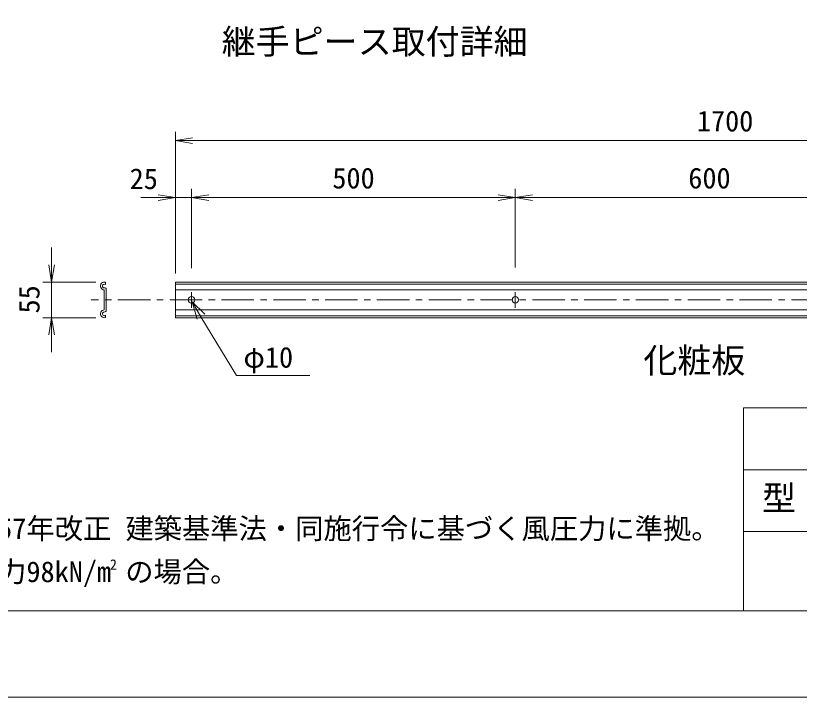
# Model space of a CAD drawing. Units: millimetres, scale not verified, with parts at other scales. Extents: x -4200 to 4200, y -2970 to 2970.
# Drawn here: x 699 to 2515, y -2970 to -1392 of the extents above; entities that cross this region are included whole.
import ezdxf
from ezdxf.enums import TextEntityAlignment as Align

# ---------------------------------------------------------------- set-up
doc = ezdxf.new("R2010")
doc.units = ezdxf.units.MM
doc.header["$LTSCALE"] = 15
doc.linetypes.add('CHAIN1', pattern=[8, 5, -1, 1, -1])
doc.layers.add('0-0_D-TTL-TXT', color=7, linetype='Continuous')
for name, color, linetype, lineweight in [('0-2_WAKU', 7, 'Continuous', 9), ('0-4_D-BMK', 2, 'CHAIN1', 9), ('0-5_D-STR-DIM', 7, 'Continuous', 9), ('0-8_0', 7, 'Continuous', 9), ('0-9_D-STR-TXT', 7, 'Continuous', 9), ('0-B_D-STR3', 3, 'Continuous', 9), ('0-D_D-TTL', 2, 'Continuous', 9)]:
    doc.layers.add(name, color=color, linetype=linetype, lineweight=lineweight)
doc.styles.add('ＭＳ ゴシック', font='')
doc.styles.get('ＭＳ ゴシック').set_extended_font_data('MS Gothic')

# ---------------------------------------------------------------- blocks, each defined once
blk = doc.blocks.new('_Open')
at = {"layer": '0-8_0'}
blk.add_line((-15, 2.5), (0, 0), dxfattribs=at)
blk.add_lwpolyline([(-15, -2.5), (0, 0), (-15, 0)], dxfattribs=at)
blk = doc.blocks.new('MLeader1')
at = {"layer": '0-8_0'}
blk.add_line((1107.72, -2054.56), (1128.41, -2088.8), dxfattribs=at)
for points in [[(1119.24, -2094.34), (1107.72, -2054.56), (1137.58, -2083.26)], [(1128.41, -2088.8), (1210.85, -2225.23), (1373.6, -2225.23), (1380.8, -2225.23)]]:
    blk.add_lwpolyline(points, dxfattribs=at)

msp = doc.modelspace()

# ---------------------------------------------------------------- linework, layer by layer
at = {"layer": '0-2_WAKU'}
for p, q in [((2385.4, -2299.91), (3899.85, -2299.91)), ((2385.4, -2769.98), (2385.4, -2299.91)), ((2385.4, -2443.16), (3899.85, -2443.16)), ((2385.4, -2586.41), (3899.85, -2586.41))]:
    msp.add_line(p, q, dxfattribs=at)
at = {"layer": '0-4_D-BMK'}
for p, q in [((1106.62, -2031.93), (1106.62, -2067.93)), ((1856.62, -2031.93), (1856.62, -2067.93)), ((3651.15, -2049.93), (873.93, -2049.93))]:
    msp.add_line(p, q, dxfattribs=at)
at = {"layer": '0-5_D-STR-DIM'}
for p, q in [((1069.12, -1988.68), (1069.12, -1661.12)), ((1109.12, -1681.12), (3579.12, -1681.12)), ((1069.12, -1958.68), (1069.12, -1793.12)), ((1106.62, -1976.71), (1106.62, -1793.12)), ((1106.62, -1976.71), (1106.62, -1793.12)), ((1856.62, -1974.94), (1856.62, -1793.12)), ((1856.62, -1974.94), (1856.62, -1793.12)), ((1029.12, -1813.12), (989.12, -1813.12)), ((1069.12, -1813.12), (1106.62, -1813.12)), ((1146.62, -1813.12), (1186.62, -1813.12)), ((1146.62, -1813.12), (1816.62, -1813.12)), ((1896.62, -1813.12), (2716.62, -1813.12)), ((782.21, -1968.68), (782.21, -1928.68)), ((884.48, -2008.68), (762.21, -2008.68)), ((782.21, -2008.68), (782.21, -2091.18)), ((884.48, -2091.18), (762.21, -2091.18)), ((782.21, -2131.18), (782.21, -2171.18))]:
    msp.add_line(p, q, dxfattribs=at)
at = {"layer": '0-B_D-STR3'}
for p, q in [((907.48, -2009.2), (907.48, -2014.33)), ((3619.12, -2008.68), (1069.12, -2008.68)), ((1069.12, -2008.68), (1069.12, -2091.18)), ((3619.12, -2013.18), (1069.12, -2013.18)), ((904.48, -2026.68), (904.48, -2073.18)), ((908.98, -2025.03), (908.98, -2074.83)), ((3619.12, -2026.68), (1069.12, -2026.68)), ((907.48, -2085.54), (907.48, -2090.67)), ((3619.12, -2073.18), (1069.12, -2073.18)), ((3619.12, -2086.68), (1069.12, -2086.68)), ((3619.12, -2091.18), (1069.12, -2091.18))]:
    msp.add_line(p, q, dxfattribs=at)
for centre in [(1106.62, -2049.93), (1856.62, -2049.93)]:
    msp.add_circle(centre, 7.5, dxfattribs=at)
for centre, radius, start, end in [((904.48, -2017.68), 9, 70.52902, 270), ((904.48, -2017.68), 4.5, 48.19001, 281.53799), ((905.98, -2025.03), 3, 0, 101.53718), ((904.48, -2082.18), 9, 90.00069, 289.47168), ((904.48, -2082.18), 4.5, 78.46349, 311.81106), ((905.98, -2074.83), 3, 258.46283, 0.00055)]:
    msp.add_arc(centre, radius, start, end, dxfattribs=at)
at = {"layer": '0-D_D-TTL', "color": 7}
msp.add_lwpolyline([(-4200.15, -2969.98), (4199.85, -2969.98), (4199.85, 2970.02), (-4200.15, 2970.02)], close=True, dxfattribs=at)
at = {"layer": '0-D_D-TTL'}
msp.add_lwpolyline([(-3900.15, 2770.02), (3899.85, 2770.02), (3899.85, -2769.98), (-3900.15, -2769.98)], close=True, dxfattribs=at)

# ---------------------------------------------------------------- block references
at = {"layer": '0-5_D-STR-DIM', "xscale": 2.666667, "yscale": 2.666667}
for p, rotation in [((1069.12, -1681.12), 180), ((1106.62, -1813.12), 180), ((1106.62, -1813.12), 180), ((1856.62, -1813.12), 180), ((782.21, -2008.68), 270), ((782.21, -2091.18), 90)]:
    msp.add_blockref('_Open', p, dxfattribs=dict(at, rotation=rotation))
for p in [(1069.12, -1813.12), (1856.62, -1813.12)]:
    msp.add_blockref('_Open', p, dxfattribs=at)
at = {"layer": '0-8_0'}
msp.add_blockref('MLeader1', (0, 0), dxfattribs=at)

# ---------------------------------------------------------------- texts
at = {"layer": '0-0_D-TTL-TXT', "style": 'ＭＳ ゴシック'}
for s, height, p in [('継手ピース取付詳細', 57.73, (1176.39, -1498.21)), ('化粧板', 57.73, (2153.3, -2236.22)), ('型 式', 57.73, (2428.15, -2555)), ('（設計条件）風荷重：昭和57年改正 建築基準法・同施行令に基づく風圧力に準拠。', 48.06, (-128.17, -2617.68)), ('（基礎条件）長期許容地耐力98kN/m の場合。', 48.06, (-128.17, -2717.68)), ('2', 24.08, (917.3, -2681.87))]:
    msp.add_text(s, height=height, dxfattribs=at).set_placement(p, align=Align.BOTTOM_LEFT)
at = {"layer": '0-5_D-STR-DIM', "style": 'ＭＳ ゴシック'}
for s, p in [('1700', (2277.22, -1674.37)), ('25', (963.13, -1807.87)), ('500', (1432.74, -1806.37)), ('600', (2257.37, -1806.37))]:
    msp.add_text(s, height=48.06, dxfattribs=at).set_placement(p, align=Align.BOTTOM_LEFT)
msp.add_text('55', height=48.06, rotation=90, dxfattribs=at).set_placement((768.77, -2081.43), align=Align.BOTTOM_LEFT)
at = {"layer": '0-9_D-STR-TXT', "style": 'ＭＳ ゴシック'}
msp.add_text('φ10', height=48.06, dxfattribs=at).set_placement((1226.73, -2221.25), align=Align.BOTTOM_LEFT)

doc.saveas('drawing.dxf')
